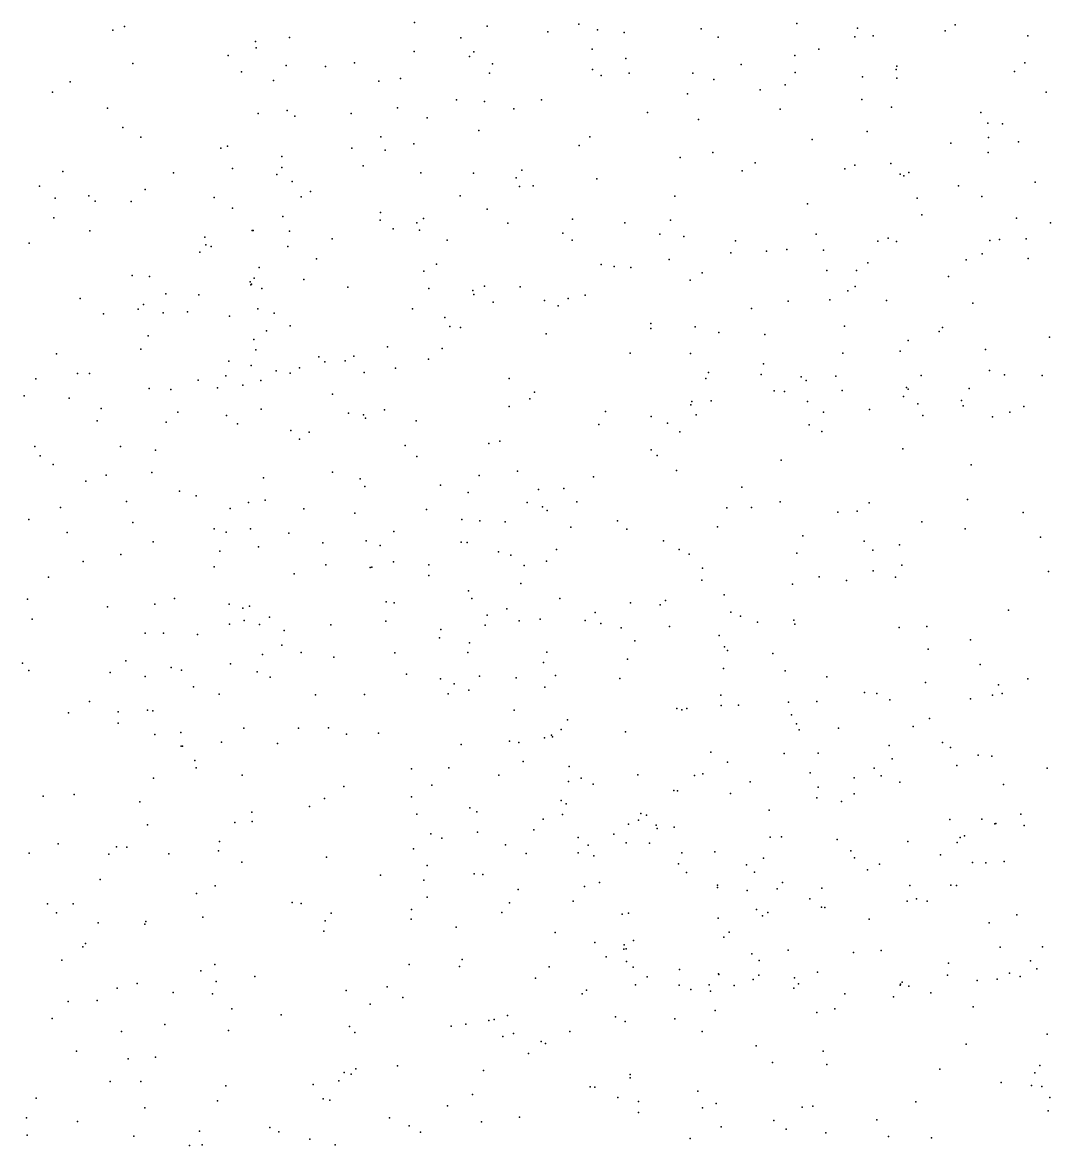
# Model space of a CAD drawing. Header units: metres. Extents: x -25 to 25, y -27.7 to 27.8.
# Drawn here: x -3.286 to -1.739, y 11.873 to 13.562 of the extents above; entities that cross this region are included whole.
import ezdxf

# ---------------------------------------------------------------- set-up
doc = ezdxf.new("R2010")
doc.units = ezdxf.units.M

msp = doc.modelspace()

# ---------------------------------------------------------------- linework, layer by layer
for p in [(-2.6961, 13.5622, 23.0185), (-3.1498, 13.5506, -19.4796), (-3.1325, 13.556, -25.7217), (-2.5865, 13.5564, -19.6656), (-2.4952, 13.5483, 23.2133), (-2.4488, 13.5596, -25.2339), (-2.4204, 13.5509, 17.7752), (-2.3806, 13.5469, 18.7259), (-2.2646, 13.5524, 17.7233), (-2.1205, 13.5606, 7.5327), (-2.0293, 13.5535, 17.6671), (-1.8973, 13.5497, 14.3989), (-1.8823, 13.5584, 21.7104), (-2.9351, 13.5334, 8.5994), (-2.8841, 13.5395, -15.697), (-2.6264, 13.539, 20.5381), (-2.239, 13.5402, 21.6836), (-2.0335, 13.5407, 21.6702), (-2.0056, 13.5419, -14.4306), (-1.7729, 13.5421, 17.571), (-2.9761, 13.5127, 7.1276), (-2.9341, 13.5238, -19.5804), (-2.6964, 13.5185, -25.5756), (-2.6132, 13.5112, 3.1732), (-2.6066, 13.518, 17.8601), (-2.4288, 13.5219, -13.8858), (-2.1235, 13.5123, 23.4672), (-2.0876, 13.5221, 18.5139), (-3.1197, 13.5007, -15.5748), (-2.8888, 13.4973, 19.6362), (-2.8299, 13.4961, 22.2061), (-2.7862, 13.5013, 19.2992), (-2.5786, 13.4999, 6.6242), (-2.378, 13.508, 23.3227), (-2.2042, 13.4991, 14.5281), (-1.9703, 13.4966, 6.591), (-1.7774, 13.5017, 18.3656), (-2.9562, 13.4879, 18.0136), (-2.7172, 13.4777, 3.3271), (-2.5833, 13.4857, 21.8118), (-2.4283, 13.4917, 2.9556), (-2.4152, 13.4822, 7.6292), (-2.3729, 13.486, 20.6043), (-2.2773, 13.4859, 6.6), (-2.123, 13.4868, -21.3723), (-2.0218, 13.4803, 14.5248), (-1.971, 13.4913, 23.5578), (-1.9703, 13.4784, -14.9015), (-1.7932, 13.4884, -21.4543), (-3.214, 13.4727, 3.7807), (-2.9082, 13.475, 19.7899), (-2.7495, 13.4738, -10.5256), (-2.2457, 13.4766, 14.1589), (-2.1756, 13.4608, 20.5814), (-2.1384, 13.4686, 2.7637), (-3.2405, 13.4573, -10.838), (-2.6326, 13.4459, 23.1513), (-2.5049, 13.4458, -21.3679), (-2.2853, 13.4551, -24.8917), (-2.023, 13.4462, -14.2369), (-1.7453, 13.4576, 2.5786), (-3.158, 13.4331, -21.7986), (-2.8873, 13.43, 22.4753), (-2.7214, 13.4336, 6.6271), (-2.5905, 13.4435, 20.4199), (-2.5464, 13.4324, 18.9275), (-2.3454, 13.4269, 21.6034), (-2.1457, 13.4319, -10.222), (-1.978, 13.4347, 14.077), (-1.8438, 13.427, 14.3193), (-2.9312, 13.4255, 6.7427), (-2.8761, 13.4215, -25.712), (-2.7911, 13.4251, 7.5807), (-2.6768, 13.419, 19.1642), (-2.2684, 13.4162, 14.3181), (-1.8334, 13.4108, 7.2168), (-1.8113, 13.41, 23.6479), (-3.1349, 13.4044, -13.7573), (-2.5993, 13.3995, -19.8528), (-2.0146, 13.398, 2.6973), (-3.1076, 13.3895, 3.703), (-2.7467, 13.3904, 23.0474), (-2.697, 13.3798, 21.7307), (-2.4482, 13.3771, 20.3929), (-2.4321, 13.3903, 6.6216), (-2.0977, 13.3863, 6.5915), (-1.889, 13.3806, 18.4317), (-1.8324, 13.3891, 21.6187), (-1.787, 13.3828, 6.6242), (-2.9874, 13.3732, -21.6371), (-2.9771, 13.376, 7.0338), (-2.8956, 13.3606, 7.4606), (-2.7901, 13.3733, 19.8962), (-2.74, 13.37, -21.4598), (-2.2471, 13.3668, 2.8276), (-1.8328, 13.3668, 14.1433), (-2.97, 13.3424, -15.6634), (-2.8955, 13.3439, 22.7357), (-2.773, 13.3468, 3.3871), (-2.2964, 13.3589, 18.6932), (-2.1833, 13.3513, -14.0975), (-2.0336, 13.3475, 20.4581), (-1.9792, 13.3499, -25.0014), (-3.2252, 13.3381, -22.0771), (-3.0587, 13.336, 8.806), (-2.9033, 13.3334, 22.107), (-2.6864, 13.3359, 20.0711), (-2.6073, 13.3356, 17.8157), (-2.5429, 13.3285, 3.0861), (-2.5345, 13.3402, 23.2946), (-2.4217, 13.3268, 7.5722), (-2.2028, 13.3392, 20.4429), (-2.0486, 13.3422, 7.3321), (-1.9654, 13.334, 21.564), (-1.9599, 13.3317, -15.3186), (-1.9519, 13.3368, -14.5899), (-3.2601, 13.3159, -14.8071), (-3.1011, 13.3112, -10.6641), (-2.88, 13.323, 21.8166), (-2.5381, 13.3156, 20.2298), (-2.5174, 13.3163, -25.3986), (-1.8774, 13.3163, -10.1655), (-1.7619, 13.3222, 20.4209), (-3.2364, 13.2979, 8.9344), (-3.1858, 13.3017, 18.0784), (-3.1764, 13.2934, 8.4329), (-3.1223, 13.2932, -25.7658), (-2.9973, 13.2989, 3.5972), (-2.8665, 13.3002, 21.6567), (-2.8525, 13.3079, 22.9086), (-2.627, 13.3014, 7.6743), (-2.304, 13.3008, 6.5957), (-1.9398, 13.298, 14.5037), (-1.8424, 13.3006, -25.1869), (-2.9697, 13.2831, 22.5319), (-2.7473, 13.2765, 17.9024), (-2.5868, 13.2813, 21.4337), (-2.1047, 13.2897, -24.8297), (-3.2384, 13.2686, -14.1115), (-2.8938, 13.2706, 7.5956), (-2.7478, 13.2648, -25.634), (-2.6924, 13.2608, 23.188), (-2.6823, 13.2675, 12.1426), (-2.5555, 13.2605, 19.013), (-2.458, 13.2664, 12.2664), (-2.3796, 13.2608, -25.0066), (-2.3105, 13.2648, 12.1378), (-1.9325, 13.273, -19.9953), (-1.7903, 13.268, 7.1002), (-1.7389, 13.2609, 21.6039), (-3.1845, 13.2487, -14.3869), (-2.9401, 13.2491, 8.5798), (-2.9389, 13.2491, 7.2707), (-2.884, 13.2485, 12.0968), (-2.7278, 13.2517, 12.3031), (-2.6883, 13.2497, 19.3771), (-2.4726, 13.2452, -14.0093), (-2.327, 13.244, -10.2981), (-2.0914, 13.2437, 21.4881), (-3.2759, 13.2303, 3.7302), (-3.0114, 13.2393, 8.4012), (-3.01, 13.2277, 22.2783), (-3.0019, 13.2251, 22.0529), (-2.8867, 13.2253, 17.9934), (-2.82, 13.2369, -13.8569), (-2.6466, 13.2346, 19.9214), (-2.4588, 13.2349, 23.4155), (-2.2906, 13.2403, 20.3149), (-2.2128, 13.234, 23.5728), (-1.999, 13.2334, 13.837), (-1.9832, 13.238, 2.7352), (-1.9709, 13.2328, 17.4509), (-1.8303, 13.2341, 17.3785), (-1.8157, 13.2356, 2.6573), (-1.7757, 13.2368, 18.431), (-3.0189, 13.2168, 12.1753), (-2.2198, 13.2156, 7.3932), (-2.1664, 13.2185, 14.3214), (-2.1358, 13.2206, 20.3486), (-2.0806, 13.22, -14.3009), (-1.842, 13.2141, 23.7059), (-1.7728, 13.2074, 6.5952), (-2.9296, 13.1938, 22.8397), (-2.8436, 13.2068, -21.6482), (-2.6627, 13.1988, 11.9764), (-2.4149, 13.1981, -20.0366), (-2.3956, 13.1953, 20.1971), (-2.3703, 13.1935, -24.7387), (-2.3126, 13.2058, 18.7584), (-2.0139, 13.2005, 18.533), (-1.866, 13.2054, 13.9171), (-3.1209, 13.1818, -15.4487), (-3.0948, 13.18, 8.8195), (-2.9372, 13.1776, 12.4452), (-2.8624, 13.1755, 22.9968), (-2.6817, 13.188, 12.5769), (-2.2809, 13.1747, -21.4949), (-2.2631, 13.1859, 11.9448), (-2.0754, 13.1891, 6.5524), (-2.0307, 13.189, 7.2052), (-1.8923, 13.18, 20.3845), (-2.9434, 13.1721, 6.9434), (-2.9421, 13.1674, 7.4664), (-2.9412, 13.1684, 3.5222), (-2.9257, 13.1619, -19.8889), (-2.7961, 13.164, 6.5689), (-2.6741, 13.1619, -15.8353), (-2.6079, 13.1591, 19.1359), (-2.5906, 13.1656, 3.1517), (-2.5367, 13.1648, 12.6378), (-2.0437, 13.1586, 12.0555), (-2.033, 13.1652, 14.4734), (-3.1992, 13.1469, 18.1338), (-3.0702, 13.1541, 8.2619), (-3.0206, 13.1527, 22.6297), (-2.6068, 13.1532, 21.2715), (-2.5776, 13.1416, -21.5739), (-2.5001, 13.1443, 17.7286), (-2.4648, 13.1472, 11.9429), (-2.4389, 13.1523, 21.2741), (-2.1339, 13.1433, 13.7586), (-2.071, 13.1451, 23.6632), (-1.9856, 13.144, -25.0606), (-1.8558, 13.1403, 14.488), (-3.1641, 13.1238, -22.306), (-3.1115, 13.1312, -14.93), (-3.1039, 13.1382, 11.9687), (-3.0742, 13.1254, 22.4266), (-3.0377, 13.127, 21.5297), (-2.9316, 13.1314, 7.816), (-2.9073, 13.1249, 8.3781), (-2.6988, 13.1313, 7.7454), (-2.4799, 13.1363, -25.1787), (-2.1889, 13.1322, 2.8555), (-2.9742, 13.1207, 8.6642), (-2.8831, 13.1062, 21.3181), (-2.6505, 13.1183, 19.6358), (-2.3405, 13.1096, 6.5381), (-3.0968, 13.0908, 12.4078), (-2.9186, 13.0985, -13.9867), (-2.6425, 13.1052, 19.2952), (-2.6265, 13.1034, 6.5278), (-2.4978, 13.094, 18.9789), (-2.3401, 13.102, 7.4451), (-2.2738, 13.1045, 12.5848), (-2.238, 13.0961, 13.8845), (-2.169, 13.0931, 14.1834), (-2.0488, 13.1055, 21.3918), (-1.9065, 13.0974, -14.7996), (-1.9013, 13.1035, -21.5619), (-2.9379, 13.0852, 6.648), (-2.7363, 13.0743, 21.2269), (-1.953, 13.084, 13.5618), (-1.7407, 13.0888, 21.5416), (-3.2345, 13.0639, 12.1814), (-3.1076, 13.071, 8.054), (-2.9346, 13.0698, 12.6116), (-2.8397, 13.0594, 23.1042), (-2.787, 13.0602, 12.7269), (-2.675, 13.0561, -14.0575), (-2.6542, 13.0719, 19.453), (-2.3713, 13.0647, 17.6558), (-2.2807, 13.0645, 12.7654), (-2.0512, 13.0648, 2.8346), (-1.9654, 13.0678, 7.0815), (-1.8366, 13.0702, 18.4961), (-2.9752, 13.0528, 11.9861), (-2.9419, 13.0464, 7.3092), (-2.904, 13.0385, -10.4698), (-2.8691, 13.0428, 8.1334), (-2.831, 13.0516, 3.4161), (-2.8004, 13.0534, 17.9813), (-2.7243, 13.0425, -21.7518), (-2.171, 13.0488, 13.5632), (-1.8309, 13.039, 2.7692), (-3.2655, 13.0261, 8.1505), (-3.203, 13.0344, 3.6686), (-3.1847, 13.0345, 21.7197), (-3.0214, 13.0245, 18.108), (-2.9796, 13.0308, -22.2146), (-2.9273, 13.0238, -14.6092), (-2.883, 13.0348, -21.976), (-2.7717, 13.036, -20.0278), (-2.5533, 13.0266, 12.0005), (-2.2576, 13.0269, 12.9686), (-2.2534, 13.036, 13.7276), (-2.1744, 13.0328, 12.0916), (-2.1139, 13.0291, 13.3249), (-2.1066, 13.024, 12.6731), (-2.062, 13.0304, 18.5997), (-1.9336, 13.0314, 13.3206), (-1.8081, 13.0325, -10.1824), (-1.7516, 13.0314, 13.5738), (-3.0952, 13.0118, 22.6219), (-3.0627, 13.0102, 7.7868), (-2.9923, 13.0129, -15.6584), (-2.9543, 13.0166, 22.9619), (-2.5153, 13.0061, 21.1397), (-2.1548, 13.0083, -14.4804), (-2.1393, 13.007, -10.2159), (-2.0526, 13.0086, 12.9774), (-1.9556, 13.013, 13.1555), (-1.9531, 13.0109, -15.2397), (-1.8614, 13.0116, -25.3154), (-3.283, 13.0009, -22.5341), (-3.2155, 12.9971, 22.0401), (-2.8194, 13.0031, 11.9964), (-2.5224, 12.9963, -24.6189), (-2.2788, 12.9924, 7.3553), (-2.2496, 12.9932, 20.1956), (-2.1045, 12.992, -15.4864), (-1.9603, 12.9995, 12.434), (-1.9384, 12.9885, 12.6813), (-1.8731, 12.9937, -20.0295), (-3.1676, 12.9816, 21.5191), (-3.0522, 12.976, 7.635), (-2.9786, 12.9713, 7.4412), (-2.9266, 12.9807, 6.9064), (-2.7951, 12.9745, 6.439), (-2.7726, 12.9723, -14.4222), (-2.7409, 12.9797, 7.8654), (-2.5536, 12.9846, 19.8364), (-2.4084, 12.9773, 7.5073), (-2.2801, 12.9871, 13.2437), (-2.2721, 12.9721, -20.1209), (-2.0806, 12.9762, 17.495), (-2.0113, 12.98, 12.288), (-1.9313, 12.9713, 20.3376), (-1.8705, 12.9859, 17.3814), (-1.8001, 12.976, 12.8155), (-1.7789, 12.9846, 13.0224), (-3.1735, 12.9629, 22.4844), (-3.0696, 12.961, -15.1718), (-2.9623, 12.9586, -19.9408), (-2.7697, 12.9672, 23.2517), (-2.6934, 12.9629, -25.43), (-2.4184, 12.9576, -14.3562), (-2.3399, 12.9698, 18.8168), (-2.3153, 12.9596, 12.0842), (-2.102, 12.9571, 21.233), (-1.8261, 12.9691, 21.466), (-2.8821, 12.9486, 8.5469), (-2.8546, 12.9462, 12.8621), (-2.2968, 12.9467, -21.6746), (-2.0832, 12.9469, 14.2657), (-3.2672, 12.9247, 21.8963), (-3.1381, 12.9243, -10.6354), (-2.8688, 12.9355, -15.8209), (-2.7098, 12.9259, 12.9536), (-2.584, 12.9289, 19.1195), (-2.5673, 12.9326, -24.8383), (-1.961, 12.921, 23.7541), (-3.2589, 12.9104, 12.4633), (-3.0857, 12.919, 8.7727), (-2.6926, 12.9094, 12.0406), (-2.3396, 12.9197, 13.5046), (-2.3307, 12.9112, 17.6943), (-2.1441, 12.9038, -24.7513), (-3.2394, 12.8976, 22.3459), (-2.5411, 12.8875, 17.8901), (-2.3015, 12.8882, 23.6637), (-1.8582, 12.8969, -21.6665), (-3.1902, 12.8722, 12.7354), (-3.1596, 12.8813, -22.7362), (-3.0913, 12.8852, 21.3338), (-2.923, 12.8773, 7.0431), (-2.8192, 12.886, -22.1752), (-2.7776, 12.8758, 21.1076), (-2.5986, 12.8808, 3.1868), (-2.4267, 12.8788, 19.9729), (-3.0493, 12.8575, -15.442), (-2.7706, 12.8646, 8.0397), (-2.657, 12.8666, -20.1216), (-2.6152, 12.8551, 19.5855), (-2.5092, 12.8597, -21.8487), (-2.4712, 12.8614, 6.3515), (-2.2032, 12.8635, 14.0379), (-3.1292, 12.8417, 12.8895), (-3.0245, 12.8502, -25.5353), (-2.9455, 12.8401, -15.0249), (-2.9208, 12.844, 12.065), (-2.5263, 12.8404, -10.3059), (-2.4519, 12.8414, 13.3315), (-2.1456, 12.8415, 6.3569), (-2.012, 12.8398, 18.6091), (-1.8638, 12.8446, 12.3815), (-3.2285, 12.8328, 21.4926), (-2.9733, 12.8315, 3.5268), (-2.8623, 12.8306, -22.4333), (-2.7856, 12.8241, 13.053), (-2.678, 12.83, -24.4927), (-2.5035, 12.8339, 19.0164), (-2.4963, 12.8285, 12.1331), (-2.2261, 12.8323, 12.2407), (-2.1888, 12.8326, 18.7163), (-2.0591, 12.8258, 2.9507), (-2.0297, 12.8272, -14.8906), (-1.7799, 12.8255, 21.3932), (-3.2761, 12.8147, 7.8269), (-3.1198, 12.8102, 18.2804), (-2.6249, 12.8146, 19.4284), (-2.5976, 12.8129, 23.4605), (-2.5595, 12.8114, -14.6079), (-2.4609, 12.803, 3.0809), (-2.3903, 12.8126, 7.4203), (-2.2399, 12.8039, 3.0005), (-1.9325, 12.811, 6.9058), (-3.2184, 12.7952, -22.9698), (-2.9972, 12.8008, -15.6882), (-2.9794, 12.7959, 7.3794), (-2.9429, 12.8006, 6.825), (-2.8848, 12.794, 6.366), (-2.7269, 12.7967, 3.3141), (-2.3764, 12.8001, 18.8674), (-2.1118, 12.7901, 17.5962), (-1.8674, 12.8008, 20.2801), (-1.7541, 12.7884, -10.1753), (-3.0889, 12.7813, 13.0572), (-2.9307, 12.7736, -22.7329), (-2.8339, 12.7798, -25.3156), (-2.7686, 12.7825, 8.2555), (-2.7475, 12.7755, -25.1142), (-2.6256, 12.7808, 7.8519), (-2.6166, 12.78, 13.2445), (-2.4825, 12.7696, 13.497), (-2.3211, 12.7829, -14.7309), (-2.2977, 12.7695, 6.2637), (-2.0193, 12.7823, 14.3246), (-2.0065, 12.7686, -25.1749), (-1.9661, 12.7769, 21.1871), (-3.1943, 12.7517, 22.7156), (-3.1379, 12.7621, 12.0727), (-2.9887, 12.7671, 21.1854), (-2.5695, 12.766, -15.9461), (-2.5509, 12.7611, 18.0042), (-2.4975, 12.7519, 19.815), (-2.2824, 12.7627, 21.0082), (-2.1206, 12.7643, 7.019), (-2.9972, 12.7438, -10.5489), (-2.8295, 12.7464, 23.2318), (-2.7627, 12.7424, -10.4162), (-2.7603, 12.7432, -24.7461), (-2.7276, 12.7511, -24.2191), (-2.6742, 12.7468, 21.0083), (-2.5308, 12.7458, 7.694), (-2.2627, 12.7415, 20.0885), (-2.0059, 12.7374, -15.2357), (-1.9629, 12.7459, 17.5241), (-1.742, 12.7363, 2.9561), (-3.2467, 12.7278, 3.667), (-2.8768, 12.7329, 8.6775), (-2.6744, 12.7303, 18.1178), (-2.5358, 12.7183, 6.2154), (-2.2634, 12.7233, -10.2413), (-2.0872, 12.7287, 12.3614), (-2.046, 12.7232, -21.808), (-1.9722, 12.7281, -10.1916), (-2.6145, 12.7074, 13.4187), (-2.2299, 12.7017, 13.9498), (-2.1273, 12.7173, 23.7491), (-3.2784, 12.6949, 12.0662), (-3.0865, 12.6872, 22.9121), (-3.0571, 12.6958, 13.2543), (-2.9747, 12.6876, 6.4929), (-2.9443, 12.6846, -23.0421), (-2.7387, 12.6907, 12.1879), (-2.7266, 12.6895, 8.3837), (-2.6098, 12.6958, 3.2312), (-2.477, 12.6957, 20.9584), (-2.3711, 12.6896, 19.9305), (-2.3265, 12.6864, 12.3031), (-2.3185, 12.693, 7.2283), (-3.1576, 12.6834, -25.2919), (-2.9544, 12.6815, 7.1886), (-2.9141, 12.668, 3.5219), (-2.5868, 12.6707, -23.9645), (-2.5569, 12.6805, 13.6013), (-2.4241, 12.6749, -24.1036), (-2.2198, 12.6756, -24.4206), (-2.2055, 12.6692, 18.7632), (-1.8021, 12.6783, 6.3296), (-3.2712, 12.665, 13.4494), (-2.9745, 12.6574, 12.1626), (-2.9524, 12.663, 18.2996), (-2.9292, 12.657, -15.8764), (-2.822, 12.6564, -24.0509), (-2.739, 12.662, 6.237), (-2.5897, 12.6559, 19.412), (-2.5384, 12.6624, 12.2472), (-2.5067, 12.6647, -22.0719), (-2.4393, 12.6628, 7.5386), (-2.4156, 12.6584, 13.7716), (-2.3848, 12.6519, 6.1284), (-2.3124, 12.654, 23.6716), (-2.1797, 12.6604, 3.0577), (-2.1251, 12.6633, -24.8625), (-2.1235, 12.6571, -15.5086), (-1.9666, 12.6525, 23.7599), (-1.9249, 12.654, 20.1763), (-3.101, 12.6438, -23.5006), (-3.0736, 12.6439, 3.6117), (-3.0226, 12.642, 8.7409), (-2.8922, 12.6477, -24.8916), (-2.6582, 12.637, -22.3036), (-2.6562, 12.6492, -14.8408), (-2.2376, 12.6401, -21.9316), (-1.8593, 12.6336, 12.4225), (-2.8957, 12.6257, -23.3865), (-2.6133, 12.6293, 23.4486), (-2.3644, 12.6325, -20.1168), (-2.2296, 12.6233, -15.7299), (-2.2249, 12.6179, 10.1283), (-1.9229, 12.6199, 14.4098), (-3.1303, 12.6022, 18.4032), (-2.9248, 12.6117, 13.4563), (-2.8663, 12.6147, -23.6266), (-2.8173, 12.6079, -22.8484), (-2.7256, 12.6144, 13.519), (-2.6158, 12.6145, 6.134), (-2.5017, 12.5998, 19.1021), (-2.4968, 12.6152, 23.554), (-2.3752, 12.6048, 3.1243), (-2.157, 12.6131, 20.0563), (-3.2858, 12.5987, 8.5789), (-3.276, 12.5878, 7.6742), (-3.1538, 12.5845, 21.2836), (-3.062, 12.5921, -23.9516), (-3.0465, 12.5882, -15.4909), (-2.9728, 12.5977, 6.9354), (-2.9326, 12.5859, 6.3663), (-2.2312, 12.5905, 12.3804), (-2.138, 12.587, 17.7887), (-1.8446, 12.5966, 21.1862), (-3.1012, 12.5788, -24.98), (-2.9133, 12.5778, -15.1058), (-2.708, 12.582, 8.7105), (-2.6568, 12.5749, 3.3252), (-2.6363, 12.5676, 8.4605), (-2.598, 12.5792, 8.0701), (-2.543, 12.5768, 19.5595), (-2.484, 12.58, -10.3534), (-2.3869, 12.5757, 9.9711), (-2.0756, 12.5783, 9.8911), (-1.9269, 12.5696, 6.7929), (-1.8174, 12.566, -20.0048), (-1.7729, 12.5751, 17.5272), (-3.0282, 12.5632, 23.0231), (-2.9896, 12.552, -19.8414), (-2.8448, 12.5513, 13.7083), (-2.7711, 12.5515, -19.9748), (-2.6454, 12.5528, 20.9463), (-2.6142, 12.558, 13.7141), (-2.4998, 12.5625, -15.9511), (-2.2352, 12.5504, 20.9268), (-2.0186, 12.5548, 10.2142), (-2.0002, 12.5529, 6.0804), (-1.8264, 12.5507, 6.1948), (-1.8115, 12.5532, -25.4689), (-3.185, 12.5411, 3.6656), (-2.2347, 12.5352, 17.932), (-2.2085, 12.5354, 6.9853), (-2.1332, 12.5401, 9.7356), (-2.0904, 12.5413, -10.2312), (-1.9808, 12.5436, 9.7633), (-1.8593, 12.545, 9.544), (-3.2164, 12.5238, 12.1602), (-3.1416, 12.5255, -10.7669), (-3.0978, 12.528, -24.6641), (-3.0897, 12.5269, -24.3999), (-2.5459, 12.528, 7.924), (-2.3014, 12.5304, -15.1049), (-2.2935, 12.5287, 9.7729), (-2.2861, 12.5305, 13.832), (-2.1285, 12.5212, 3.1157), (-1.9208, 12.5155, 3.1459), (-3.1417, 12.5083, 7.4872), (-2.9528, 12.5012, 3.6005), (-2.8706, 12.5012, 8.779), (-2.8255, 12.5014, 23.2314), (-2.475, 12.4989, 3.2241), (-2.4658, 12.5133, 5.9608), (-2.1212, 12.5075, 23.7209), (-2.1169, 12.4984, 5.96), (-2.058, 12.501, 9.6013), (-1.9457, 12.5036, 17.677), (-3.0868, 12.4916, 13.8962), (-3.0474, 12.4942, 8.6919), (-2.7982, 12.492, -15.9967), (-2.75, 12.4935, 6.1186), (-2.5528, 12.4813, 8.1864), (-2.5001, 12.4863, -22.2769), (-2.4899, 12.4906, 20.9054), (-2.4885, 12.4879, 10.1285), (-2.3782, 12.4954, 7.2439), (-3.0471, 12.474, 6.8007), (-3.045, 12.4737, 7.2496), (-2.9862, 12.4798, 18.4125), (-2.9018, 12.4778, 21.0519), (-2.6257, 12.4762, -14.9878), (-2.539, 12.4793, 8.5765), (-2.2499, 12.465, 19.8756), (-1.9815, 12.4748, 20.0389), (-1.9016, 12.4792, 21.0839), (-1.8894, 12.4717, 23.7367), (-3.0262, 12.4525, 7.0924), (-2.5326, 12.4507, 12.3711), (-2.2251, 12.4499, -24.4036), (-2.1399, 12.463, -19.9859), (-2.0887, 12.4633, 6.8622), (-1.977, 12.455, 18.74), (-1.8479, 12.4602, 14.5272), (-1.8274, 12.4586, 18.6524), (-3.0244, 12.4415, -15.8358), (-2.7006, 12.4398, 12.3368), (-2.6441, 12.4412, -23.3645), (-2.4633, 12.4432, 19.547), (-2.3598, 12.4308, 19.6933), (-2.2619, 12.4325, 12.4309), (-2.1006, 12.4339, -24.8753), (-2.0045, 12.4408, 13.9343), (-1.8798, 12.4449, 14.2482), (-1.7438, 12.441, 3.2872), (-3.0884, 12.4259, 22.9509), (-2.9554, 12.4301, 6.3272), (-2.6698, 12.4154, 18.3175), (-2.5689, 12.4301, 23.4498), (-2.4641, 12.4207, 8.7391), (-2.4449, 12.426, -20.0131), (-2.4273, 12.4169, 19.2108), (-2.2744, 12.43, 18.04), (-2.1907, 12.4203, 9.5856), (-2.0343, 12.4265, 20.9743), (-1.9936, 12.4291, 5.8879), (-1.9655, 12.4195, 10.0913), (-1.8099, 12.4163, 6.0332), (-3.2547, 12.3988, 3.6926), (-3.2081, 12.4012, 22.8211), (-2.802, 12.4132, 13.778), (-2.7005, 12.3978, 5.9986), (-2.3058, 12.4074, 19.0204), (-2.3, 12.4065, -22.167), (-2.2206, 12.4026, 13.7202), (-2.0885, 12.4122, 13.8073), (-2.0344, 12.4022, -22.0322), (-3.1091, 12.3904, 18.4611), (-2.8538, 12.3831, 6.1806), (-2.8312, 12.3953, -19.8435), (-2.6127, 12.3809, -22.828), (-2.4753, 12.3922, 18.2244), (-2.4678, 12.3872, 7.8528), (-2.0908, 12.3962, 3.2213), (-2.0533, 12.3908, 19.9246), (-2.9407, 12.3747, -10.733), (-2.6922, 12.3714, 23.3341), (-2.6023, 12.3753, 9.6459), (-2.5023, 12.3643, -22.4606), (-2.4732, 12.3712, 9.0765), (-2.3588, 12.3628, 9.4437), (-2.3556, 12.3725, 5.7245), (-2.3467, 12.3699, 3.2896), (-2.1624, 12.3776, 18.9129), (-1.8905, 12.3637, 5.787), (-1.8424, 12.3641, 19.9595), (-1.7838, 12.3718, 14.3997), (-3.0974, 12.3556, -10.8933), (-2.9663, 12.359, 3.688), (-2.94, 12.3607, 8.7747), (-2.5163, 12.348, 9.3817), (-2.374, 12.3567, 23.5669), (-2.3323, 12.3549, 10.2478), (-2.3306, 12.3502, 8.6486), (-2.3052, 12.352, 8.94), (-1.8226, 12.3571, 14.1013), (-1.8214, 12.3575, -10.2021), (-1.7788, 12.3547, 23.7222), (-2.9891, 12.3303, 23.0536), (-2.6713, 12.3418, 9.0703), (-2.655, 12.3354, -16.0207), (-2.6012, 12.3446, 3.4922), (-2.4495, 12.3366, 8.1881), (-2.3959, 12.3415, 19.3818), (-2.1607, 12.337, 5.547), (-2.1438, 12.3374, 19.803), (-2.0602, 12.3334, 5.4196), (-1.9534, 12.3307, 5.0585), (-1.8792, 12.329, 4.9075), (-1.8747, 12.3365, 5.4814), (-1.8684, 12.3388, -19.9054), (-3.2755, 12.3128, 21.3702), (-3.2321, 12.3268, -11.0688), (-3.1441, 12.3225, 6.5812), (-3.1286, 12.3218, 21.1652), (-3.0657, 12.3121, -15.6122), (-2.9909, 12.3163, 12.2819), (-2.6972, 12.3194, 3.6204), (-2.5591, 12.3253, 5.7513), (-2.528, 12.3127, -23.1745), (-2.4495, 12.3133, 8.0285), (-2.4344, 12.3249, 20.8777), (-2.3776, 12.3284, 8.4544), (-2.3422, 12.3281, 9.2522), (-2.2939, 12.3136, 19.6099), (-2.2441, 12.3149, 9.1191), (-2.0393, 12.3165, 12.4875), (-3.1558, 12.3116, 14.0082), (-2.9555, 12.2993, 13.8918), (-2.8284, 12.3069, 18.4265), (-2.4261, 12.3088, 13.6392), (-2.2986, 12.2968, 5.4822), (-2.1962, 12.2953, 3.3296), (-2.1708, 12.3055, 6.9136), (-2.0337, 12.3061, 6.8018), (-1.9961, 12.2966, 9.8279), (-1.9047, 12.3104, 3.3789), (-1.8564, 12.299, 18.783), (-1.8361, 12.2982, 4.7351), (-1.8085, 12.3004, 17.7036), (-2.7471, 12.2798, 12.3813), (-2.6771, 12.2946, 9.3729), (-2.6062, 12.2821, 20.8813), (-2.593, 12.2809, -19.8655), (-2.2867, 12.2837, -24.1885), (-2.1841, 12.2843, 5.3316), (-2.0145, 12.2881, 9.9898), (-3.169, 12.2735, 6.8708), (-2.996, 12.2639, -19.615), (-2.6818, 12.2722, 9.8161), (-2.4399, 12.263, 7.6485), (-2.4177, 12.2687, 3.4358), (-2.2398, 12.2649, 18.1137), (-2.142, 12.2688, 10.1447), (-1.9506, 12.2643, 21.0224), (-1.8891, 12.2651, 6.7474), (-1.8802, 12.2644, -25.2467), (-3.0238, 12.2524, 18.4712), (-2.677, 12.247, 18.4011), (-2.5401, 12.2585, 9.9897), (-2.2402, 12.2611, 9.3998), (-2.1952, 12.2567, -24.5091), (-2.15, 12.2591, 19.669), (-2.0829, 12.2601, 19.0014), (-3.2481, 12.2367, 12.1886), (-3.2096, 12.2369, 7.2499), (-2.8802, 12.2389, 6.1292), (-2.8666, 12.2375, -16.1433), (-2.7005, 12.2282, 23.2759), (-2.5531, 12.2381, 3.6266), (-2.457, 12.2408, -22.737), (-2.1814, 12.2285, 19.1705), (-2.101, 12.2445, 17.9707), (-2.0834, 12.2318, -10.3687), (-2.0785, 12.2313, 13.6229), (-1.9547, 12.2409, 19.7822), (-1.9407, 12.2441, 13.7165), (-1.9244, 12.2408, 23.7321), (-3.2347, 12.2233, 22.8075), (-3.0144, 12.2168, 20.9667), (-2.8303, 12.211, 3.7663), (-2.8212, 12.2229, 8.8924), (-2.7009, 12.2136, 9.6693), (-2.5646, 12.2235, 5.574), (-2.3835, 12.221, -23.5754), (-2.3739, 12.2226, 7.2643), (-2.2389, 12.2154, -22.3659), (-2.1721, 12.2189, 4.9263), (-2.1641, 12.2239, 9.5646), (-2.0116, 12.2137, 4.7018), (-1.7895, 12.22, 19.8239), (-3.1718, 12.2084, 3.743), (-3.1017, 12.206, -15.7955), (-3.1002, 12.2102, 22.9407), (-2.8324, 12.1957, -10.9447), (-2.6332, 12.2018, 13.6742), (-2.2224, 12.1944, 8.9917), (-1.8315, 12.2084, 3.5861), (-3.1909, 12.177, 18.5134), (-2.4845, 12.1935, 5.4098), (-2.4245, 12.1784, 7.8769), (-2.3666, 12.1814, 13.5561), (-2.2304, 12.1868, 3.5011), (-3.1951, 12.1721, 6.4046), (-2.381, 12.1685, -19.7799), (-2.3804, 12.1752, -23.0077), (-2.3776, 12.1692, 8.1425), (-2.1885, 12.1615, 9.9307), (-2.1338, 12.1671, 19.3381), (-2.0355, 12.1637, 4.5454), (-1.9937, 12.1664, 3.5903), (-1.8148, 12.1714, 4.4022), (-1.7511, 12.172, 13.8715), (-3.2266, 12.1523, 21.1076), (-2.9964, 12.1456, 8.6771), (-2.7039, 12.1457, 9.4253), (-2.6244, 12.1531, 3.8645), (-2.4075, 12.157, 3.7451), (-2.3768, 12.1502, 9.9871), (-2.1775, 12.1517, 20.9116), (-1.8923, 12.1474, 3.7195), (-1.7692, 12.1511, 3.8404), (-3.0175, 12.136, 13.9201), (-2.936, 12.1274, 20.7953), (-2.6283, 12.1427, 20.7796), (-2.4931, 12.142, 5.2449), (-2.3669, 12.1414, 4.967), (-2.346, 12.1269, 12.4789), (-2.2971, 12.1379, -23.8285), (-2.2386, 12.1315, 4.5396), (-2.2382, 12.1303, 3.7115), (-2.1776, 12.1294, 4.3855), (-2.0894, 12.1338, -24.753), (-1.8942, 12.1297, 4.2114), (-1.8007, 12.1323, 18.9098), (-1.7846, 12.1276, -22.2391), (-1.7597, 12.1392, -19.7999), (-3.1434, 12.1101, 20.9256), (-3.1132, 12.117, -16.0897), (-2.9941, 12.1202, -11.18), (-2.7368, 12.112, 5.6674), (-2.5137, 12.1248, 3.9927), (-2.3633, 12.115, 4.7824), (-2.2979, 12.1145, 7.1478), (-2.2525, 12.1151, 3.9185), (-2.2147, 12.1141, 13.4958), (-2.1863, 12.1231, -19.7109), (-2.1251, 12.11, 4.0902), (-2.1244, 12.1256, 6.9356), (-2.1179, 12.1164, 8.7881), (-1.9651, 12.1143, 3.9046), (-1.9647, 12.1161, 13.5952), (-1.9624, 12.1191, 19.1834), (-1.9519, 12.1128, 19.4361), (-1.8493, 12.1213, 21.1231), (-1.8194, 12.1237, 4.0295), (-3.0592, 12.1032, -19.3471), (-2.9996, 12.1015, 6.173), (-2.7988, 12.1062, 13.7576), (-2.7135, 12.0961, -15.2172), (-2.4435, 12.1014, -15.4106), (-2.4373, 12.1071, 20.8133), (-2.2801, 12.1081, 18.2221), (-2.2504, 12.1053, 23.5839), (-2.0482, 12.1013, 8.6076), (-1.9752, 12.0967, -19.675), (-1.9192, 12.103, 17.8487), (-3.2171, 12.0899, 14.016), (-3.1735, 12.0915, 8.4893), (-2.9709, 12.0789, 12.3102), (-2.7626, 12.0858, 23.1709), (-2.2433, 12.0766, -24.047), (-2.0635, 12.0787, 18.0053), (-1.8551, 12.082, 12.5125), (-3.2409, 12.0642, 3.806), (-2.8965, 12.07, 18.4717), (-2.5841, 12.0613, 18.4141), (-2.5759, 12.0626, -15.9337), (-2.5558, 12.0689, 4.1317), (-2.3937, 12.067, 7.7217), (-2.3791, 12.0598, 7.5094), (-2.3042, 12.0638, 9.7478), (-2.0908, 12.0734, -22.4564), (-3.137, 12.0448, 22.9046), (-3.0716, 12.0551, 3.8367), (-2.9757, 12.0463, -15.3735), (-2.7936, 12.0523, 20.6584), (-2.7856, 12.0434, -19.4879), (-2.6408, 12.0526, -11.0536), (-2.6189, 12.0558, 12.4365), (-2.5472, 12.042, 13.5612), (-2.4624, 12.0448, 4.627), (-2.2631, 12.0449, 9.0125), (-2.5632, 12.0372, 5.0583), (-2.5054, 12.03, 4.3861), (-2.499, 12.0266, -15.6368), (-1.8658, 12.0258, 6.8153), (-1.744, 12.0408, 23.9275), (-3.2045, 12.0151, 20.7954), (-2.5244, 12.0115, 4.8118), (-2.1816, 12.0232, -22.816), (-2.0812, 12.0153, 12.5137), (-3.1269, 12.0039, 6.211), (-3.0855, 12.006, 12.2377), (-2.7217, 11.9931, 18.4569), (-2.1574, 11.9983, 7.0516), (-2.0754, 11.9954, -10.5884), (-1.7551, 11.9937, 17.7667), (-2.8019, 11.9833, 4.0502), (-2.7912, 11.9805, -16.2919), (-2.7843, 11.9887, 5.4723), (-2.5921, 11.9859, 23.2838), (-2.3715, 11.9753, 23.5002), (-2.3714, 11.9799, 9.5372), (-1.9054, 11.9881, 23.8363), (-1.7624, 11.9825, -10.3676), (-3.1537, 11.9694, -18.9796), (-3.1075, 11.9698, 20.6003), (-2.9799, 11.9632, -16.4148), (-2.8485, 11.9651, 5.6251), (-2.8097, 11.9706, 8.9052), (-2.4318, 11.9615, 20.6934), (-2.4245, 11.9612, 12.4686), (-1.8134, 11.9683, -22.4405), (-1.7675, 11.9635, 19.1509), (-1.7522, 11.962, 19.4577), (-3.265, 11.9447, 12.1312), (-2.8335, 11.9436, 13.7484), (-2.8233, 11.9414, -19.0611), (-2.6086, 11.95, -15.3876), (-2.3901, 11.9457, 13.4676), (-2.2696, 11.9553, 8.0661), (-1.7401, 11.9457, 12.4974), (-3.1018, 11.9302, 8.5223), (-2.9924, 11.9404, 18.488), (-2.6465, 11.9329, 4.445), (-2.3591, 11.9393, 18.3195), (-2.2627, 11.9299, 23.6143), (-2.2422, 11.9366, 20.825), (-2.1124, 11.931, -24.5486), (-2.0968, 11.9323, 8.3186), (-1.9414, 11.9392, 12.5101), (-1.7423, 11.9254, 24.2641), (-3.2797, 11.9152, 20.7042), (-3.203, 11.9093, -16.4093), (-2.7336, 11.9148, 4.2868), (-2.5951, 11.909, 9.4713), (-2.538, 11.916, 20.5862), (-2.3588, 11.9228, 9.1596), (-2.1553, 11.9108, -10.8657), (-2.0003, 11.9119, 8.6569), (-3.0196, 11.8949, 4.0311), (-2.9134, 11.9005, -18.7958), (-2.9002, 11.8941, 8.7627), (-2.704, 11.903, -18.7782), (-2.6869, 11.8932, 4.8539), (-2.2343, 11.9015, 12.507), (-2.1366, 11.898, 18.1277), (-2.0769, 11.8925, -23.1231), (-3.2787, 11.8889, 6.1923), (-3.1181, 11.8874, -15.7507), (-3.0347, 11.8733, -11.4055), (-3.0153, 11.8743, 20.4654), (-2.8534, 11.8827, 5.342), (-2.8155, 11.8744, -15.4072), (-2.281, 11.8841, 7.5555), (-1.9825, 11.8871, 21.0503), (-1.918, 11.8849, 24.0039)]:
    msp.add_point(p)

doc.saveas('drawing.dxf')
